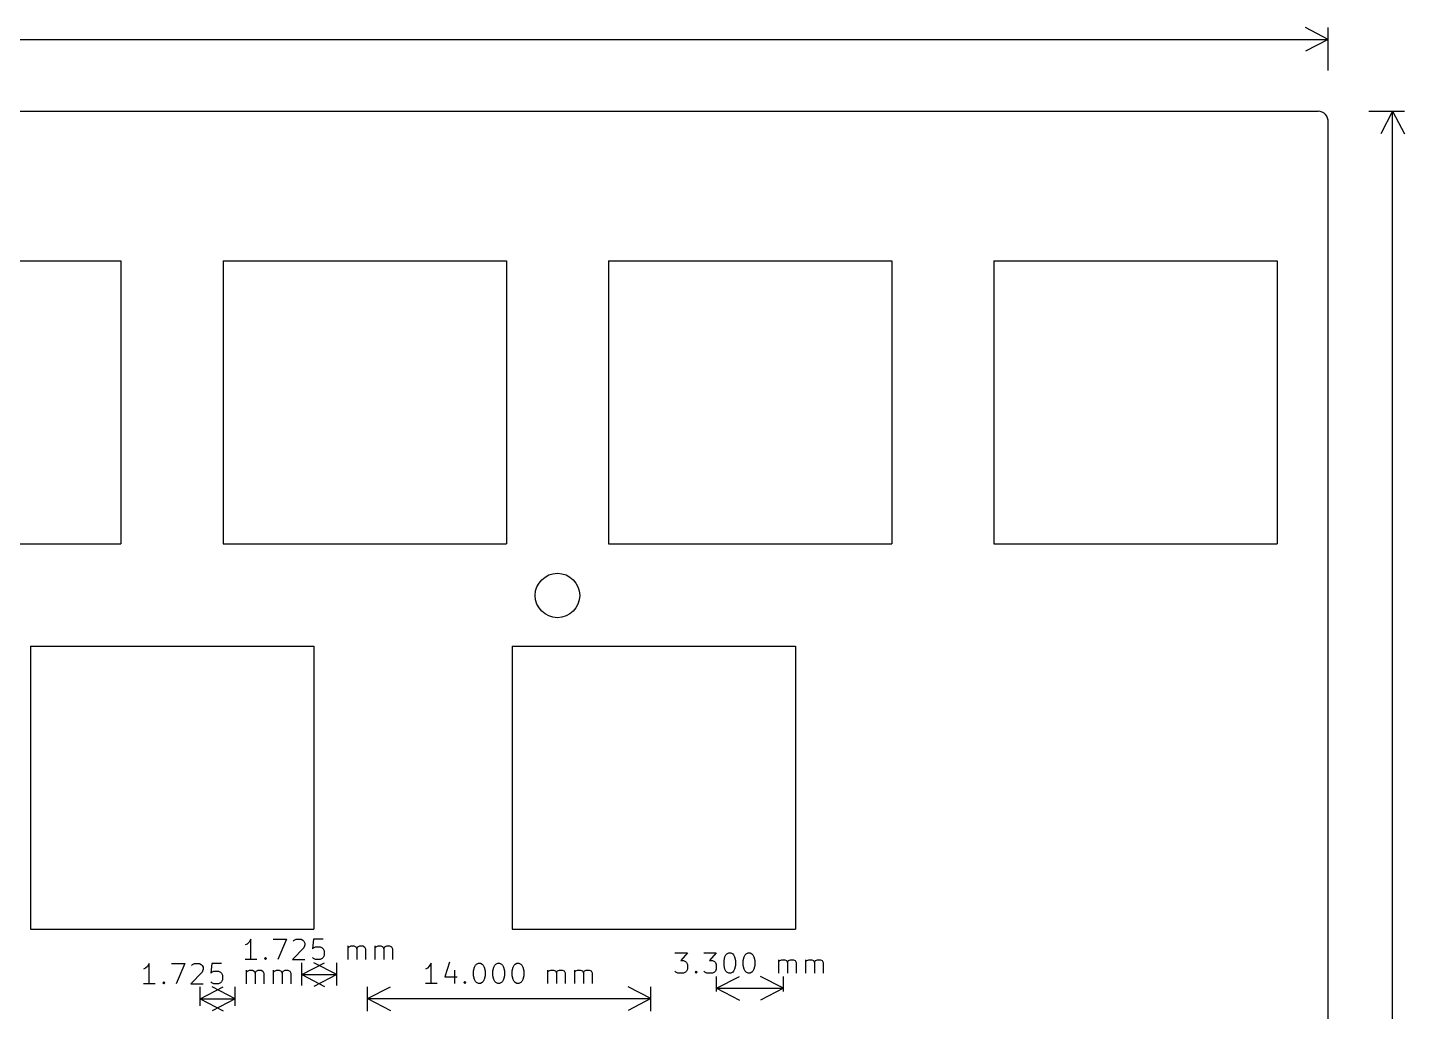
# Model space of a CAD drawing. Extents: x 41 to 232, y -125 to -9.
# Drawn here: x 163.2 to 231.3, y -58.7 to -10.1 of the extents above; entities that cross this region are included whole.
import ezdxf

# ---------------------------------------------------------------- set-up
doc = ezdxf.new("R2010")
doc.units = 0
doc.layers.add('BLACK', color=7, linetype='CONTINUOUS')

msp = doc.modelspace()

# ---------------------------------------------------------------- linework, layer by layer
at = {"layer": 'BLACK', "linetype": 'CONTINUOUS'}
for p, q in [((227.537, -10.685), (226.411, -10.0986)), ((227.537, -12.225), (227.537, -10.0986)), ((51.0875, -10.685), (227.537, -10.685)), ((227.537, -10.685), (226.411, -11.2714)), ((51.325, -14.225), (227.042, -14.225)), ((229.537, -14.225), (231.306, -14.225)), ((230.72, -14.225), (230.134, -15.3515)), ((230.72, -119), (230.72, -14.225)), ((230.72, -14.225), (231.306, -15.3515)), ((227.537, -119), (227.537, -14.775)), ((153.862, -21.625), (167.862, -21.625)), ((167.862, -21.625), (167.862, -35.625)), ((172.912, -21.625), (172.912, -35.625)), ((172.912, -21.625), (186.912, -21.625)), ((186.912, -21.625), (186.912, -35.625)), ((191.962, -21.625), (191.962, -35.625)), ((191.962, -21.625), (205.962, -21.625)), ((205.962, -21.625), (205.962, -35.625)), ((211.012, -21.625), (211.012, -35.625)), ((211.012, -21.625), (225.012, -21.625)), ((225.012, -21.625), (225.012, -35.625)), ((153.862, -35.625), (167.862, -35.625)), ((172.912, -35.625), (186.912, -35.625)), ((191.962, -35.625), (205.962, -35.625)), ((211.012, -35.625), (225.012, -35.625)), ((163.388, -40.675), (163.388, -54.675)), ((163.388, -40.675), (177.388, -40.675)), ((177.388, -40.675), (177.388, -54.675)), ((187.2, -40.675), (187.2, -54.675)), ((187.2, -40.675), (201.2, -40.675)), ((201.2, -40.675), (201.2, -54.675)), ((163.388, -54.675), (177.388, -54.675)), ((187.2, -54.675), (201.2, -54.675)), ((174.095, -55.4055), (174, -55.4531)), ((174.191, -55.3102), (174.095, -55.4055)), ((174.286, -55.1674), (174.191, -55.3102)), ((174.286, -56.1674), (174.286, -55.1674)), ((175.381, -55.1674), (176.048, -55.1674)), ((176.048, -55.1674), (175.619, -56.1674)), ((176.905, -55.596), (176.334, -56.1674)), ((176.381, -55.2626), (176.429, -55.215)), ((176.429, -55.215), (176.524, -55.1674)), ((176.524, -55.1674), (176.762, -55.1674)), ((176.762, -55.1674), (176.857, -55.215)), ((176.857, -55.215), (176.905, -55.2626)), ((176.905, -55.2626), (176.953, -55.3579)), ((176.953, -55.4531), (176.905, -55.596)), ((176.953, -55.3579), (176.953, -55.4531)), ((177.381, -55.1674), (177.334, -55.6436)), ((177.334, -55.6436), (177.381, -55.596)), ((177.857, -55.1674), (177.381, -55.1674)), ((177.381, -55.596), (177.476, -55.5483)), ((177.476, -55.5483), (177.714, -55.5483)), ((177.714, -55.5483), (177.81, -55.596)), ((177.81, -55.596), (177.857, -55.6436)), ((177.857, -55.6436), (177.905, -55.7388)), ((177.905, -55.7388), (177.905, -55.9769)), ((179.095, -56.1674), (179.095, -55.5007)), ((179.095, -55.596), (179.143, -55.5483)), ((179.143, -55.5483), (179.238, -55.5007)), ((179.238, -55.5007), (179.381, -55.5007)), ((179.381, -55.5007), (179.476, -55.5483)), ((179.476, -55.5483), (179.524, -55.6436)), ((179.524, -55.6436), (179.572, -55.5483)), ((179.524, -55.6436), (179.524, -56.1674)), ((179.572, -55.5483), (179.667, -55.5007)), ((179.667, -55.5007), (179.81, -55.5007)), ((179.81, -55.5007), (179.905, -55.5483)), ((179.905, -55.5483), (179.953, -55.6436)), ((179.953, -55.6436), (179.953, -56.1674)), ((180.429, -56.1674), (180.429, -55.5007)), ((180.429, -55.596), (180.476, -55.5483)), ((180.476, -55.5483), (180.572, -55.5007)), ((180.572, -55.5007), (180.714, -55.5007)), ((180.714, -55.5007), (180.81, -55.5483)), ((180.81, -55.5483), (180.857, -55.6436)), ((180.857, -55.6436), (180.905, -55.5483)), ((180.857, -55.6436), (180.857, -56.1674)), ((180.905, -55.5483), (181, -55.5007)), ((181, -55.5007), (181.143, -55.5007)), ((181.143, -55.5007), (181.238, -55.5483)), ((181.238, -55.5483), (181.286, -55.6436)), ((181.286, -55.6436), (181.286, -56.1674)), ((169.261, -56.3674), (169.166, -56.5102)), ((169.261, -57.3674), (169.261, -56.3674)), ((170.356, -56.3674), (171.023, -56.3674)), ((171.023, -56.3674), (170.594, -57.3674)), ((171.356, -56.4626), (171.404, -56.415)), ((171.404, -56.415), (171.499, -56.3674)), ((171.499, -56.3674), (171.737, -56.3674)), ((171.737, -56.3674), (171.832, -56.415)), ((171.832, -56.415), (171.88, -56.4626)), ((171.88, -56.4626), (171.928, -56.5579)), ((172.356, -56.3674), (172.309, -56.8436)), ((172.832, -56.3674), (172.356, -56.3674)), ((174.572, -56.1674), (174, -56.1674)), ((174.953, -56.1198), (175, -56.0721)), ((175, -56.1674), (174.953, -56.1198)), ((175, -56.0721), (175.048, -56.1198)), ((175, -56.0721), (175, -56.1674)), ((175.048, -56.1198), (175, -56.1674)), ((176.334, -56.1674), (176.953, -56.1674)), ((176.804, -57.455), (176.804, -56.3286)), ((176.804, -56.915), (177.931, -56.3286)), ((177.381, -56.1198), (177.334, -56.0721)), ((177.476, -56.1674), (177.381, -56.1198)), ((178.529, -56.915), (177.403, -56.3286)), ((177.714, -56.1674), (177.476, -56.1674)), ((177.81, -56.1198), (177.714, -56.1674)), ((177.857, -56.0721), (177.81, -56.1198)), ((177.905, -55.9769), (177.857, -56.0721)), ((178.529, -57.455), (178.529, -56.3286)), ((183.199, -56.3574), (183.103, -56.5002)), ((183.199, -57.3574), (183.199, -56.3574)), ((184.103, -56.3098), (183.865, -57.024)), ((185.342, -56.5479), (185.389, -56.4526)), ((185.389, -56.4526), (185.437, -56.405)), ((185.437, -56.405), (185.532, -56.3574)), ((185.532, -56.3574), (185.627, -56.3574)), ((185.627, -56.3574), (185.723, -56.405)), ((185.723, -56.405), (185.77, -56.4526)), ((185.77, -56.4526), (185.818, -56.5479)), ((186.294, -56.5479), (186.342, -56.4526)), ((186.342, -56.4526), (186.389, -56.405)), ((186.389, -56.405), (186.484, -56.3574)), ((186.484, -56.3574), (186.58, -56.3574)), ((186.58, -56.3574), (186.675, -56.405)), ((186.675, -56.405), (186.723, -56.4526)), ((186.723, -56.4526), (186.77, -56.5479)), ((187.246, -56.5479), (187.294, -56.4526)), ((187.294, -56.4526), (187.342, -56.405)), ((187.342, -56.405), (187.437, -56.3574)), ((187.437, -56.3574), (187.532, -56.3574)), ((187.532, -56.3574), (187.627, -56.405)), ((187.627, -56.405), (187.675, -56.4526)), ((187.675, -56.4526), (187.723, -56.5479)), ((195.243, -55.8474), (195.862, -55.8474)), ((195.862, -55.8474), (195.529, -56.2283)), ((195.529, -56.2283), (195.672, -56.2283)), ((195.672, -56.2283), (195.767, -56.276)), ((195.767, -56.276), (195.814, -56.3236)), ((195.814, -56.3236), (195.862, -56.4188)), ((195.862, -56.4188), (195.862, -56.6569)), ((196.672, -55.8474), (197.291, -55.8474)), ((197.291, -55.8474), (196.957, -56.2283)), ((196.957, -56.2283), (197.1, -56.2283)), ((197.1, -56.2283), (197.195, -56.276)), ((197.195, -56.276), (197.243, -56.3236)), ((197.243, -56.3236), (197.291, -56.4188)), ((197.291, -56.4188), (197.291, -56.6569)), ((197.672, -56.2283), (197.719, -56.0379)), ((197.672, -56.4664), (197.672, -56.2283)), ((197.719, -56.6569), (197.672, -56.4664)), ((197.719, -56.0379), (197.767, -55.9426)), ((197.767, -55.9426), (197.814, -55.895)), ((197.814, -55.895), (197.91, -55.8474)), ((197.91, -55.8474), (198.005, -55.8474)), ((198.005, -55.8474), (198.1, -55.895)), ((198.1, -55.895), (198.148, -55.9426)), ((198.148, -55.9426), (198.195, -56.0379)), ((198.195, -56.0379), (198.243, -56.2283)), ((198.243, -56.4664), (198.195, -56.6569)), ((198.243, -56.2283), (198.243, -56.4664)), ((198.624, -56.2283), (198.672, -56.0379)), ((198.624, -56.4664), (198.624, -56.2283)), ((198.672, -56.6569), (198.624, -56.4664)), ((198.672, -56.0379), (198.719, -55.9426)), ((198.719, -55.9426), (198.767, -55.895)), ((198.767, -55.895), (198.862, -55.8474)), ((198.862, -55.8474), (198.957, -55.8474)), ((198.957, -55.8474), (199.052, -55.895)), ((199.052, -55.895), (199.1, -55.9426)), ((199.1, -55.9426), (199.148, -56.0379)), ((199.148, -56.0379), (199.195, -56.2283)), ((199.195, -56.4664), (199.148, -56.6569)), ((199.195, -56.2283), (199.195, -56.4664)), ((200.386, -56.8474), (200.386, -56.1807)), ((200.386, -56.276), (200.433, -56.2283)), ((200.433, -56.2283), (200.529, -56.1807)), ((200.529, -56.1807), (200.672, -56.1807)), ((200.672, -56.1807), (200.767, -56.2283)), ((200.767, -56.2283), (200.814, -56.3236)), ((200.814, -56.3236), (200.862, -56.2283)), ((200.814, -56.3236), (200.814, -56.8474)), ((200.862, -56.2283), (200.957, -56.1807)), ((200.957, -56.1807), (201.1, -56.1807)), ((201.1, -56.1807), (201.195, -56.2283)), ((201.195, -56.2283), (201.243, -56.3236)), ((201.243, -56.3236), (201.243, -56.8474)), ((201.719, -56.8474), (201.719, -56.1807)), ((201.719, -56.276), (201.767, -56.2283)), ((201.767, -56.2283), (201.862, -56.1807)), ((201.862, -56.1807), (202.005, -56.1807)), ((202.005, -56.1807), (202.1, -56.2283)), ((202.1, -56.2283), (202.148, -56.3236)), ((202.148, -56.3236), (202.195, -56.2283)), ((202.148, -56.3236), (202.148, -56.8474)), ((202.195, -56.2283), (202.291, -56.1807)), ((202.291, -56.1807), (202.433, -56.1807)), ((202.433, -56.1807), (202.529, -56.2283)), ((202.529, -56.2283), (202.576, -56.3236)), ((202.576, -56.3236), (202.576, -56.8474)), ((169.071, -56.6055), (168.975, -56.6531)), ((169.166, -56.5102), (169.071, -56.6055)), ((171.88, -56.796), (171.309, -57.3674)), ((171.928, -56.6531), (171.88, -56.796)), ((171.928, -56.5579), (171.928, -56.6531)), ((172.309, -56.8436), (172.356, -56.796)), ((172.356, -56.796), (172.452, -56.7483)), ((172.452, -56.7483), (172.69, -56.7483)), ((172.69, -56.7483), (172.785, -56.796)), ((172.785, -56.796), (172.832, -56.8436)), ((172.832, -56.8436), (172.88, -56.9388)), ((172.88, -56.9388), (172.88, -57.1769)), ((174.071, -57.3674), (174.071, -56.7007)), ((174.071, -56.796), (174.118, -56.7483)), ((174.118, -56.7483), (174.213, -56.7007)), ((174.213, -56.7007), (174.356, -56.7007)), ((174.356, -56.7007), (174.452, -56.7483)), ((174.452, -56.7483), (174.499, -56.8436)), ((174.499, -56.8436), (174.547, -56.7483)), ((174.499, -56.8436), (174.499, -57.3674)), ((174.547, -56.7483), (174.642, -56.7007)), ((174.642, -56.7007), (174.785, -56.7007)), ((174.785, -56.7007), (174.88, -56.7483)), ((174.88, -56.7483), (174.928, -56.8436)), ((174.928, -56.8436), (174.928, -57.3674)), ((175.404, -57.3674), (175.404, -56.7007)), ((175.404, -56.796), (175.452, -56.7483)), ((175.452, -56.7483), (175.547, -56.7007)), ((175.547, -56.7007), (175.69, -56.7007)), ((175.69, -56.7007), (175.785, -56.7483)), ((175.785, -56.7483), (175.832, -56.8436)), ((175.832, -56.8436), (175.88, -56.7483)), ((175.832, -56.8436), (175.832, -57.3674)), ((175.88, -56.7483), (175.975, -56.7007)), ((175.975, -56.7007), (176.118, -56.7007)), ((176.118, -56.7007), (176.213, -56.7483)), ((176.213, -56.7483), (176.261, -56.8436)), ((176.261, -56.8436), (176.261, -57.3674)), ((176.804, -56.915), (178.529, -56.915)), ((176.804, -56.915), (177.931, -57.5014)), ((178.529, -56.915), (177.403, -57.5014)), ((183.008, -56.5955), (182.913, -56.6431)), ((183.103, -56.5002), (183.008, -56.5955)), ((183.865, -57.024), (184.484, -57.024)), ((184.342, -56.6907), (184.342, -57.3574)), ((185.294, -56.7383), (185.342, -56.5479)), ((185.294, -56.9764), (185.294, -56.7383)), ((185.342, -57.1669), (185.294, -56.9764)), ((185.389, -57.2621), (185.342, -57.1669)), ((185.818, -57.1669), (185.77, -57.2621)), ((185.818, -56.5479), (185.865, -56.7383)), ((185.865, -56.9764), (185.818, -57.1669)), ((185.865, -56.7383), (185.865, -56.9764)), ((186.246, -56.7383), (186.294, -56.5479)), ((186.246, -56.9764), (186.246, -56.7383)), ((186.294, -57.1669), (186.246, -56.9764)), ((186.342, -57.2621), (186.294, -57.1669)), ((186.77, -57.1669), (186.723, -57.2621)), ((186.77, -56.5479), (186.818, -56.7383)), ((186.818, -56.9764), (186.77, -57.1669)), ((186.818, -56.7383), (186.818, -56.9764)), ((187.199, -56.7383), (187.246, -56.5479)), ((187.199, -56.9764), (187.199, -56.7383)), ((187.246, -57.1669), (187.199, -56.9764)), ((187.294, -57.2621), (187.246, -57.1669)), ((187.723, -57.1669), (187.675, -57.2621)), ((187.723, -56.5479), (187.77, -56.7383)), ((187.77, -56.9764), (187.723, -57.1669)), ((187.77, -56.7383), (187.77, -56.9764)), ((188.961, -57.3574), (188.961, -56.6907)), ((188.961, -56.786), (189.008, -56.7383)), ((189.008, -56.7383), (189.103, -56.6907)), ((189.103, -56.6907), (189.246, -56.6907)), ((189.246, -56.6907), (189.342, -56.7383)), ((189.342, -56.7383), (189.389, -56.8336)), ((189.389, -56.8336), (189.437, -56.7383)), ((189.389, -56.8336), (189.389, -57.3574)), ((189.437, -56.7383), (189.532, -56.6907)), ((189.532, -56.6907), (189.675, -56.6907)), ((189.675, -56.6907), (189.77, -56.7383)), ((189.77, -56.7383), (189.818, -56.8336)), ((189.818, -56.8336), (189.818, -57.3574)), ((190.294, -57.3574), (190.294, -56.6907)), ((190.294, -56.786), (190.342, -56.7383)), ((190.342, -56.7383), (190.437, -56.6907)), ((190.437, -56.6907), (190.58, -56.6907)), ((190.58, -56.6907), (190.675, -56.7383)), ((190.675, -56.7383), (190.723, -56.8336)), ((190.723, -56.8336), (190.77, -56.7383)), ((190.723, -56.8336), (190.723, -57.3574)), ((190.77, -56.7383), (190.865, -56.6907)), ((190.865, -56.6907), (191.008, -56.6907)), ((191.008, -56.6907), (191.103, -56.7383)), ((191.103, -56.7383), (191.151, -56.8336)), ((191.151, -56.8336), (191.151, -57.3574)), ((195.291, -56.7998), (195.243, -56.7521)), ((195.386, -56.8474), (195.291, -56.7998)), ((195.672, -56.8474), (195.386, -56.8474)), ((195.767, -56.7998), (195.672, -56.8474)), ((195.814, -56.7521), (195.767, -56.7998)), ((195.862, -56.6569), (195.814, -56.7521)), ((196.243, -56.7998), (196.291, -56.7521)), ((196.291, -56.8474), (196.243, -56.7998)), ((196.291, -56.7521), (196.338, -56.7998)), ((196.291, -56.7521), (196.291, -56.8474)), ((196.338, -56.7998), (196.291, -56.8474)), ((196.719, -56.7998), (196.672, -56.7521)), ((196.814, -56.8474), (196.719, -56.7998)), ((197.1, -56.8474), (196.814, -56.8474)), ((197.195, -56.7998), (197.1, -56.8474)), ((197.243, -56.7521), (197.195, -56.7998)), ((197.291, -56.6569), (197.243, -56.7521)), ((197.307, -57.755), (197.307, -57.0086)), ((197.307, -57.595), (198.434, -57.0086)), ((197.767, -56.7521), (197.719, -56.6569)), ((197.814, -56.7998), (197.767, -56.7521)), ((197.91, -56.8474), (197.814, -56.7998)), ((198.005, -56.8474), (197.91, -56.8474)), ((198.1, -56.7998), (198.005, -56.8474)), ((198.148, -56.7521), (198.1, -56.7998)), ((198.195, -56.6569), (198.148, -56.7521)), ((198.719, -56.7521), (198.672, -56.6569)), ((198.767, -56.7998), (198.719, -56.7521)), ((198.862, -56.8474), (198.767, -56.7998)), ((198.957, -56.8474), (198.862, -56.8474)), ((199.052, -56.7998), (198.957, -56.8474)), ((199.1, -56.7521), (199.052, -56.7998)), ((199.148, -56.6569), (199.1, -56.7521)), ((200.607, -57.595), (199.481, -57.0086)), ((200.607, -57.755), (200.607, -57.0086)), ((169.547, -57.3674), (168.975, -57.3674)), ((169.928, -57.3198), (169.975, -57.2721)), ((169.975, -57.3674), (169.928, -57.3198)), ((169.975, -57.2721), (170.023, -57.3198)), ((169.975, -57.2721), (169.975, -57.3674)), ((170.023, -57.3198), (169.975, -57.3674)), ((171.309, -57.3674), (171.928, -57.3674)), ((171.779, -58.455), (171.779, -57.5286)), ((171.779, -58.115), (172.906, -57.5286)), ((172.356, -57.3198), (172.309, -57.2721)), ((172.452, -57.3674), (172.356, -57.3198)), ((173.504, -58.115), (172.378, -57.5286)), ((172.69, -57.3674), (172.452, -57.3674)), ((172.785, -57.3198), (172.69, -57.3674)), ((172.832, -57.2721), (172.785, -57.3198)), ((172.88, -57.1769), (172.832, -57.2721)), ((173.504, -58.455), (173.504, -57.5286)), ((180.056, -58.725), (180.056, -57.5186)), ((180.056, -58.105), (181.182, -57.5186)), ((183.484, -57.3574), (182.913, -57.3574)), ((184.818, -57.3098), (184.865, -57.2621)), ((184.865, -57.3574), (184.818, -57.3098)), ((184.865, -57.2621), (184.913, -57.3098)), ((184.865, -57.2621), (184.865, -57.3574)), ((184.913, -57.3098), (184.865, -57.3574)), ((185.437, -57.3098), (185.389, -57.2621)), ((185.532, -57.3574), (185.437, -57.3098)), ((185.627, -57.3574), (185.532, -57.3574)), ((185.723, -57.3098), (185.627, -57.3574)), ((185.77, -57.2621), (185.723, -57.3098)), ((186.389, -57.3098), (186.342, -57.2621)), ((186.484, -57.3574), (186.389, -57.3098)), ((186.58, -57.3574), (186.484, -57.3574)), ((186.675, -57.3098), (186.58, -57.3574)), ((186.723, -57.2621), (186.675, -57.3098)), ((187.342, -57.3098), (187.294, -57.2621)), ((187.437, -57.3574), (187.342, -57.3098)), ((187.532, -57.3574), (187.437, -57.3574)), ((187.627, -57.3098), (187.532, -57.3574)), ((187.675, -57.2621), (187.627, -57.3098)), ((194.056, -58.105), (192.929, -57.5186)), ((194.056, -58.725), (194.056, -57.5186)), ((197.307, -57.595), (200.607, -57.595)), ((197.307, -57.595), (198.434, -58.1814)), ((200.607, -57.595), (199.481, -58.1814)), ((171.779, -58.115), (173.504, -58.115)), ((171.779, -58.115), (172.906, -58.7014)), ((173.504, -58.115), (172.378, -58.7014)), ((180.056, -58.105), (194.056, -58.105)), ((180.056, -58.105), (181.182, -58.6914)), ((194.056, -58.105), (192.929, -58.6914))]:
    msp.add_line(p, q, dxfattribs=at)
at = {"layer": 'BLACK'}
msp.add_circle((189.438, -38.175), 1.1, dxfattribs=at)
msp.add_arc((227.012, -14.75), 0.52586, -3.27049, 86.7295, dxfattribs=at)

doc.saveas('drawing.dxf')
